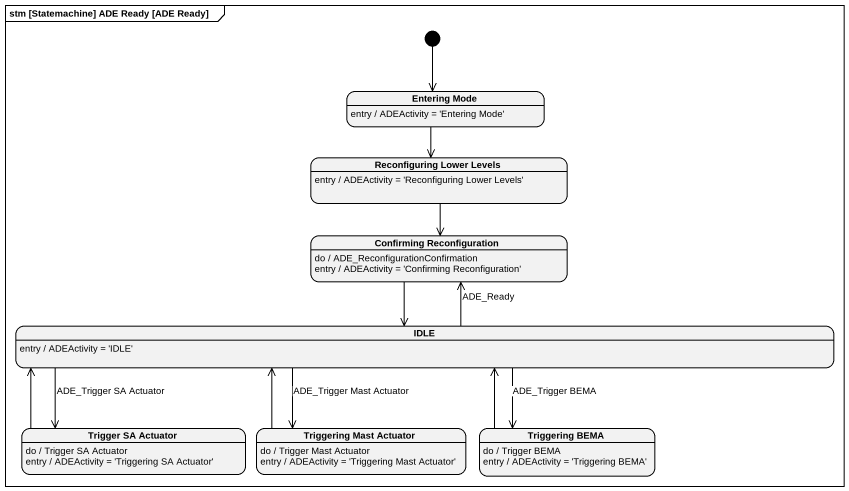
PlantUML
@startuml
mainframe stm [Statemachine] ADE Ready [ADE Ready]
hide empty description
state "Entering Mode" as Entering_Mode
Entering_Mode : entry / ADEActivity = 'Entering Mode'
state "Reconfiguring Lower Levels" as Reconfiguring_Lower_Levels
Reconfiguring_Lower_Levels : entry / ADEActivity = 'Reconfiguring Lower Levels'
state "Confirming Reconfiguration" as Confirming_Reconfiguration
Confirming_Reconfiguration : do / ADE_ReconfigurationConfirmation
Confirming_Reconfiguration : entry / ADEActivity = 'Confirming Reconfiguration'
state IDLE
IDLE : entry / ADEActivity = 'IDLE'
state "Trigger SA Actuator" as Trigger_SA_Actuator
Trigger_SA_Actuator : do / Trigger SA Actuator
Trigger_SA_Actuator : entry / ADEActivity = 'Triggering SA Actuator'
state "Triggering Mast Actuator" as Triggering_Mast_Actuator
Triggering_Mast_Actuator : do / Trigger Mast Actuator
Triggering_Mast_Actuator : entry / ADEActivity = 'Triggering Mast Actuator'
state "Triggering BEMA" as Triggering_BEMA
Triggering_BEMA : do / Trigger BEMA
Triggering_BEMA : entry / ADEActivity = 'Triggering BEMA'
[*] --> Entering_Mode
Entering_Mode --> Reconfiguring_Lower_Levels
Reconfiguring_Lower_Levels --> Confirming_Reconfiguration
Confirming_Reconfiguration --> IDLE
IDLE -up-> Confirming_Reconfiguration : ADE_Ready
IDLE -left-> Trigger_SA_Actuator : ADE_Trigger SA Actuator
IDLE --> Triggering_Mast_Actuator : ADE_Trigger Mast Actuator
IDLE --> Triggering_BEMA : ADE_Trigger BEMA
Trigger_SA_Actuator -right-> IDLE
Triggering_Mast_Actuator -up-> IDLE
Triggering_BEMA -up-> IDLE
@enduml
